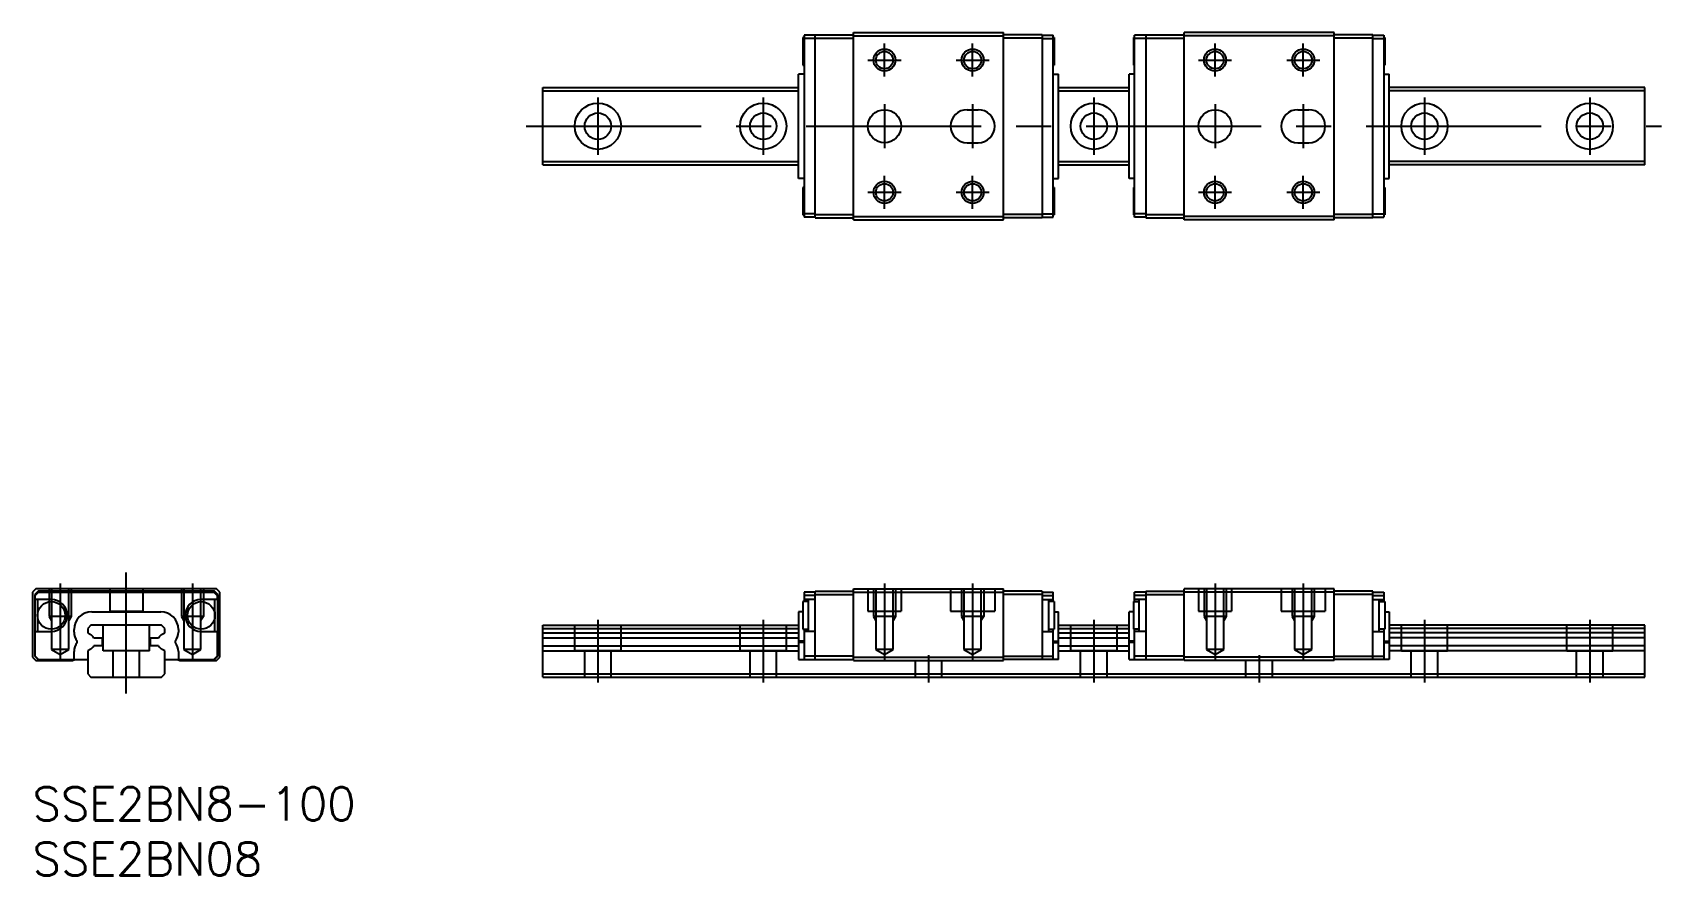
# Model space of a CAD drawing. Extents: x 0 to 148, y -8 to 68.
import ezdxf

# ---------------------------------------------------------------- set-up
doc = ezdxf.new("R2010")
doc.units = 0
doc.header["$LTSCALE"] = 0.5
doc.linetypes.add('CENTER', pattern=[50.8, 31.75, -6.35, 6.35, -6.35])
doc.linetypes.add('DASHED', pattern=[19.05, 12.7, -6.35])
for name, color, linetype in [('MSM_CENTER', 1, 'CENTER'), ('MSM_CONTINUOUS', 7, 'CONTINUOUS'), ('MSM_DASHED', 4, 'DASHED'), ('MSM_NARROW', 5, 'CONTINUOUS'), ('MSM_PART_NUMBER', 7, 'CONTINUOUS')]:
    doc.layers.add(name, color=color, linetype=linetype)
doc.styles.get("Standard").update_dxf_attribs({"font": 'txt.shx', "height": 1, "bigfont": 'bigfont.shx'})

# ---------------------------------------------------------------- blocks, each defined once
blk = doc.blocks.new('*U2')
at = {"layer": 'MSM_PART_NUMBER'}
blk.add_text('SSE2BN8-100', height=3, dxfattribs=at).set_placement((0, -3))
blk = doc.blocks.new('*U3')
at = {"layer": 'MSM_PART_NUMBER'}
blk.add_text('SSE2BN08', height=3, dxfattribs=at).set_placement((0, -8))

msp = doc.modelspace()

# ---------------------------------------------------------------- linework, layer by layer
at = {"layer": 'MSM_CENTER'}
for p, q in [((77.3, 64.5), (77.3, 67.5)), ((85.3, 64.5), (85.3, 67.5)), ((107.3, 64.5), (107.3, 67.5)), ((115.3, 64.5), (115.3, 67.5)), ((75.8, 66), (78.8, 66)), ((83.8, 66), (86.8, 66)), ((105.8, 66), (108.8, 66)), ((113.8, 66), (116.8, 66)), ((51.3, 62.6), (51.3, 57.4)), ((66.3, 62.6), (66.3, 57.4)), ((96.3, 62.6), (96.3, 57.4)), ((126.3, 62.6), (126.3, 57.4)), ((141.3, 62.6), (141.3, 57.4)), ((77.3, 62), (77.3, 58)), ((85.3, 62), (85.3, 58)), ((107.3, 62), (107.3, 58)), ((115.3, 62), (115.3, 58)), ((44.8, 60), (147.8, 60)), ((77.3, 52.5), (77.3, 55.5)), ((85.3, 52.5), (85.3, 55.5)), ((107.3, 52.5), (107.3, 55.5)), ((115.3, 52.5), (115.3, 55.5)), ((75.8, 54), (78.8, 54)), ((83.8, 54), (86.8, 54)), ((105.8, 54), (108.8, 54)), ((113.8, 54), (116.8, 54)), ((8.5, 8.5), (8.5, 19.5)), ((2.5, 18.5), (2.5, 11.55)), ((14.5, 18.5), (14.5, 11.55)), ((77.3, 18.5), (77.3, 11.55)), ((85.3, 18.5), (85.3, 11.55)), ((107.3, 18.5), (107.3, 11.55)), ((115.3, 18.5), (115.3, 11.55)), ((51.3, 15.2), (51.3, 9.5)), ((66.3, 15.2), (66.3, 9.5)), ((96.3, 15.2), (96.3, 9.5)), ((126.3, 15.2), (126.3, 9.5)), ((141.3, 15.2), (141.3, 9.5)), ((81.3, 12), (81.3, 9.5)), ((111.3, 12), (111.3, 9.5))]:
    msp.add_line(p, q, dxfattribs=at)
at = {"layer": 'MSM_CONTINUOUS'}
for p, q in [((69.9, 68.05), (69.9, 65.55)), ((70, 68.05), (69.9, 68.05)), ((70, 68.25), (70, 51.75)), ((71, 68.25), (70, 68.25)), ((71, 51.7), (71, 68.3)), ((71, 68.3), (74.5, 68.3)), ((71, 68), (74.5, 68)), ((74.5, 68.5), (88.1, 68.5)), ((74.5, 51.5), (74.5, 68.5)), ((74.5, 68.2), (88.1, 68.2)), ((88.1, 51.5), (88.1, 68.5)), ((91.6, 68.3), (88.1, 68.3)), ((91.6, 68), (88.1, 68)), ((91.6, 68.3), (91.6, 51.7)), ((91.6, 68.25), (92.6, 68.25)), ((92.6, 51.75), (92.6, 68.25)), ((92.7, 68.05), (92.6, 68.05)), ((92.7, 68.05), (92.7, 65.55)), ((99.9, 68.05), (99.9, 65.55)), ((99.9, 68.05), (100, 68.05)), ((101, 68.25), (100, 68.25)), ((100, 51.75), (100, 68.25)), ((101, 68.3), (101, 51.7)), ((101, 68.3), (104.5, 68.3)), ((101, 68), (104.5, 68)), ((104.5, 51.5), (104.5, 68.5)), ((118.1, 68.5), (104.5, 68.5)), ((118.1, 68.2), (104.5, 68.2)), ((118.1, 51.5), (118.1, 68.5)), ((121.6, 68.3), (118.1, 68.3)), ((121.6, 68), (118.1, 68)), ((121.6, 51.7), (121.6, 68.3)), ((121.6, 68.25), (122.6, 68.25)), ((122.6, 68.25), (122.6, 51.75)), ((122.6, 68.05), (122.7, 68.05)), ((122.7, 68.05), (122.7, 65.55)), ((71, 67.95), (70, 67.95)), ((91.6, 67.95), (92.6, 67.95)), ((101, 67.95), (100, 67.95)), ((121.6, 67.95), (122.6, 67.95)), ((69.9, 65.55), (70, 65.55)), ((92.6, 65.55), (92.7, 65.55)), ((100, 65.55), (99.9, 65.55)), ((122.7, 65.55), (122.6, 65.55)), ((70, 64.73), (69.5, 64.73)), ((69.5, 55.27), (69.5, 64.73)), ((92.6, 64.73), (93.1, 64.73)), ((93.1, 55.27), (93.1, 64.73)), ((100, 64.73), (99.5, 64.73)), ((99.5, 55.27), (99.5, 64.73)), ((122.6, 64.73), (123.1, 64.73)), ((123.1, 55.27), (123.1, 64.73)), ((46.3, 63.5), (69.5, 63.5)), ((46.3, 56.5), (46.3, 63.5)), ((46.3, 63.2), (69.5, 63.2)), ((93.1, 63.5), (99.5, 63.5)), ((93.1, 63.2), (99.5, 63.2)), ((146.3, 63.5), (123.1, 63.5)), ((146.3, 63.2), (123.1, 63.2)), ((146.3, 56.5), (146.3, 63.5)), ((84.8, 61.5), (85.8, 61.5)), ((114.8, 61.5), (115.8, 61.5)), ((84.8, 58.5), (85.8, 58.5)), ((114.8, 58.5), (115.8, 58.5)), ((46.3, 56.8), (69.5, 56.8)), ((46.3, 56.5), (69.5, 56.5)), ((93.1, 56.8), (99.5, 56.8)), ((93.1, 56.5), (99.5, 56.5)), ((146.3, 56.8), (123.1, 56.8)), ((146.3, 56.5), (123.1, 56.5)), ((70, 55.27), (69.5, 55.27)), ((92.6, 55.27), (93.1, 55.27)), ((100, 55.27), (99.5, 55.27)), ((122.6, 55.27), (123.1, 55.27)), ((69.9, 54.45), (69.9, 51.95)), ((70, 54.45), (69.9, 54.45)), ((92.7, 54.45), (92.6, 54.45)), ((92.7, 54.45), (92.7, 51.95)), ((99.9, 54.45), (99.9, 51.95)), ((99.9, 54.45), (100, 54.45)), ((122.6, 54.45), (122.7, 54.45)), ((122.7, 54.45), (122.7, 51.95)), ((69.9, 51.95), (70, 51.95)), ((71, 52.05), (70, 52.05)), ((71, 51.75), (70, 51.75)), ((71, 52), (74.5, 52)), ((74.5, 51.8), (88.1, 51.8)), ((91.6, 52), (88.1, 52)), ((91.6, 52.05), (92.6, 52.05)), ((91.6, 51.75), (92.6, 51.75)), ((92.6, 51.95), (92.7, 51.95)), ((100, 51.95), (99.9, 51.95)), ((101, 52.05), (100, 52.05)), ((101, 51.75), (100, 51.75)), ((101, 52), (104.5, 52)), ((118.1, 51.8), (104.5, 51.8)), ((121.6, 52), (118.1, 52)), ((121.6, 52.05), (122.6, 52.05)), ((121.6, 51.75), (122.6, 51.75)), ((122.7, 51.95), (122.6, 51.95)), ((71, 51.7), (74.5, 51.7)), ((74.5, 51.5), (88.1, 51.5)), ((91.6, 51.7), (88.1, 51.7)), ((101, 51.7), (104.5, 51.7)), ((118.1, 51.5), (104.5, 51.5)), ((121.6, 51.7), (118.1, 51.7)), ((0.3, 18), (0, 17.7)), ((0.5, 17.8), (0.2, 17.5)), ((16.7, 18), (0.3, 18)), ((16.5, 17.8), (0.5, 17.8)), ((16.8, 17.5), (16.5, 17.8)), ((17, 17.7), (16.7, 18)), ((71, 11.6), (71, 17.8)), ((71, 17.8), (74.5, 17.8)), ((74.5, 18), (88.1, 18)), ((74.5, 11.5), (74.5, 18)), ((88.1, 11.5), (88.1, 18)), ((91.6, 17.8), (88.1, 17.8)), ((91.6, 17.8), (91.6, 11.6)), ((101, 17.8), (101, 11.6)), ((101, 17.8), (104.5, 17.8)), ((104.5, 11.5), (104.5, 18)), ((118.1, 18), (104.5, 18)), ((118.1, 11.5), (118.1, 18)), ((121.6, 17.8), (118.1, 17.8)), ((121.6, 11.6), (121.6, 17.8)), ((0, 17.7), (0, 11.8)), ((0.2, 17.5), (0.2, 11.9)), ((0.25, 17.4), (0.55, 17.7)), ((0.25, 17.05), (0.25, 17.4)), ((1.7, 17.05), (0.25, 17.05)), ((0.45, 17.05), (0.45, 14.15)), ((0.55, 17.7), (16.45, 17.7)), ((16.75, 17.05), (15.3, 17.05)), ((16.45, 17.7), (16.75, 17.4)), ((16.55, 14.15), (16.55, 17.05)), ((16.75, 17.4), (16.75, 17.05)), ((16.8, 11.9), (16.8, 17.5)), ((17, 11.8), (17, 17.7)), ((70.4, 16.85), (69.9, 16.85)), ((69.9, 16.85), (69.9, 14.35)), ((70, 17.7), (70, 16.85)), ((71, 17.7), (70, 17.7)), ((71, 17.4), (70, 17.4)), ((71, 17.05), (70, 17.05)), ((70.4, 14.15), (70.4, 17.05)), ((71, 17.5), (74.5, 17.5)), ((74.5, 17.7), (88.1, 17.7)), ((91.6, 17.5), (88.1, 17.5)), ((91.6, 17.7), (92.6, 17.7)), ((91.6, 17.4), (92.6, 17.4)), ((91.6, 17.05), (92.6, 17.05)), ((92.2, 14.15), (92.2, 17.05)), ((92.7, 16.85), (92.2, 16.85)), ((92.6, 16.85), (92.6, 17.7)), ((92.7, 16.85), (92.7, 14.35)), ((99.9, 16.85), (100.4, 16.85)), ((99.9, 16.85), (99.9, 14.35)), ((100, 16.85), (100, 17.7)), ((101, 17.7), (100, 17.7)), ((101, 17.4), (100, 17.4)), ((101, 17.05), (100, 17.05)), ((100.4, 14.15), (100.4, 17.05)), ((101, 17.5), (104.5, 17.5)), ((118.1, 17.7), (104.5, 17.7)), ((121.6, 17.5), (118.1, 17.5)), ((121.6, 17.7), (122.6, 17.7)), ((121.6, 17.4), (122.6, 17.4)), ((121.6, 17.05), (122.6, 17.05)), ((122.2, 14.15), (122.2, 17.05)), ((122.2, 16.85), (122.7, 16.85)), ((122.6, 17.7), (122.6, 16.85)), ((122.7, 16.85), (122.7, 14.35)), ((5.37, 15.93), (11.63, 15.93)), ((69.9, 15.93), (69.5, 15.93)), ((69.5, 15.93), (69.5, 11.6)), ((92.7, 15.93), (93.1, 15.93)), ((93.1, 11.6), (93.1, 15.93)), ((99.5, 11.6), (99.5, 15.93)), ((99.9, 15.93), (99.5, 15.93)), ((122.7, 15.93), (123.1, 15.93)), ((123.1, 15.93), (123.1, 11.6)), ((0.25, 14.15), (1.7, 14.15)), ((0.25, 11.9), (0.25, 14.15)), ((3.77, 14.07), (3.77, 14.33)), ((5.3, 14.7), (5, 14.4)), ((5, 14.4), (5, 14.03)), ((5, 14.03), (5.23, 13.9)), ((11.7, 14.7), (5.3, 14.7)), ((5.57, 13.55), (6.3, 13.55)), ((6.3, 13.55), (6.3, 12.85)), ((10.7, 12.85), (10.7, 13.55)), ((10.7, 13.55), (11.43, 13.55)), ((12, 14.4), (11.7, 14.7)), ((11.77, 13.9), (12, 14.03)), ((12, 14.03), (12, 14.4)), ((13.23, 14.33), (13.23, 14.07)), ((15.3, 14.15), (16.75, 14.15)), ((16.75, 14.15), (16.75, 11.9)), ((46.3, 14.7), (69.5, 14.7)), ((46.3, 10), (46.3, 14.7)), ((46.3, 14.4), (69.5, 14.4)), ((46.3, 14.03), (69.5, 14.03)), ((46.3, 13.55), (69.5, 13.55)), ((69.9, 14.35), (70.4, 14.35)), ((70, 14.35), (70, 11.6)), ((71, 14.15), (70, 14.15)), ((91.6, 14.15), (92.6, 14.15)), ((92.2, 14.35), (92.7, 14.35)), ((92.6, 11.6), (92.6, 14.35)), ((93.1, 14.7), (99.5, 14.7)), ((93.1, 14.4), (99.5, 14.4)), ((93.1, 14.03), (99.5, 14.03)), ((93.1, 13.55), (99.5, 13.55)), ((100.4, 14.35), (99.9, 14.35)), ((100, 11.6), (100, 14.35)), ((101, 14.15), (100, 14.15)), ((121.6, 14.15), (122.6, 14.15)), ((122.7, 14.35), (122.2, 14.35)), ((122.6, 14.35), (122.6, 11.6)), ((146.3, 14.7), (123.1, 14.7)), ((146.3, 14.4), (123.1, 14.4)), ((146.3, 14.03), (123.1, 14.03)), ((146.3, 13.55), (123.1, 13.55)), ((146.3, 10), (146.3, 14.7)), ((0.2, 11.9), (0.5, 11.6)), ((0.55, 11.6), (0.25, 11.9)), ((3.77, 11.6), (3.77, 12.33)), ((4.05, 13.13), (4.05, 13.27)), ((5.23, 12.5), (5, 12.37)), ((5, 12.37), (5, 10.3)), ((6.3, 12.85), (5.57, 12.85)), ((11.43, 12.85), (10.7, 12.85)), ((12, 12.37), (11.77, 12.5)), ((12, 10.3), (12, 12.37)), ((12.95, 13.27), (12.95, 13.13)), ((13.23, 12.33), (13.23, 11.6)), ((16.75, 11.9), (16.45, 11.6)), ((16.5, 11.6), (16.8, 11.9)), ((46.3, 12.85), (69.5, 12.85)), ((46.3, 12.37), (69.5, 12.37)), ((70, 13.27), (69.5, 13.27)), ((70, 13.13), (69.5, 13.13)), ((74.5, 11.9), (70, 11.9)), ((88.1, 11.9), (92.6, 11.9)), ((92.6, 13.27), (93.1, 13.27)), ((92.6, 13.13), (93.1, 13.13)), ((93.1, 12.85), (99.5, 12.85)), ((93.1, 12.37), (99.5, 12.37)), ((100, 13.27), (99.5, 13.27)), ((100, 13.13), (99.5, 13.13)), ((104.5, 11.9), (100, 11.9)), ((118.1, 11.9), (122.6, 11.9)), ((122.6, 13.27), (123.1, 13.27)), ((122.6, 13.13), (123.1, 13.13)), ((146.3, 12.85), (123.1, 12.85)), ((146.3, 12.37), (123.1, 12.37)), ((0, 11.8), (0.3, 11.5)), ((0.3, 11.5), (3.63, 11.5)), ((0.5, 11.6), (5, 11.6)), ((3.63, 11.5), (3.84, 11.6)), ((12, 11.6), (16.5, 11.6)), ((13.16, 11.6), (13.37, 11.5)), ((13.37, 11.5), (16.7, 11.5)), ((16.7, 11.5), (17, 11.8)), ((69.5, 11.6), (74.45, 11.6)), ((74.45, 11.6), (74.45, 11.65)), ((74.45, 11.65), (74.5, 11.65)), ((74.5, 11.8), (88.1, 11.8)), ((74.5, 11.5), (88.1, 11.5)), ((88.15, 11.65), (88.1, 11.65)), ((88.15, 11.65), (88.15, 11.6)), ((93.1, 11.6), (88.15, 11.6)), ((99.5, 11.6), (104.45, 11.6)), ((104.45, 11.65), (104.5, 11.65)), ((104.45, 11.65), (104.45, 11.6)), ((118.1, 11.8), (104.5, 11.8)), ((118.1, 11.5), (104.5, 11.5)), ((118.15, 11.65), (118.1, 11.65)), ((118.15, 11.6), (118.15, 11.65)), ((123.1, 11.6), (118.15, 11.6)), ((5, 10.3), (5.3, 10)), ((5.3, 10), (11.7, 10)), ((11.7, 10), (12, 10.3)), ((46.3, 10.3), (146.3, 10.3)), ((46.3, 10), (146.3, 10))]:
    msp.add_line(p, q, dxfattribs=at)
for centre, radius in [((77.3, 66), 0.784), ((85.3, 66), 0.784), ((107.3, 66), 0.784), ((115.3, 66), 0.784), ((51.3, 60), 2.1), ((66.3, 60), 2.1), ((96.3, 60), 2.1), ((126.3, 60), 2.1), ((141.3, 60), 2.1), ((51.3, 60), 1.2), ((66.3, 60), 1.2), ((77.3, 60), 1.5), ((96.3, 60), 1.2), ((107.3, 60), 1.5), ((126.3, 60), 1.2), ((141.3, 60), 1.2), ((77.3, 54), 0.784), ((85.3, 54), 0.784), ((107.3, 54), 0.784), ((115.3, 54), 0.784), ((1.7, 15.6), 1.25), ((15.3, 15.6), 1.25)]:
    msp.add_circle(centre, radius, dxfattribs=at)
for centre, radius, start, end in [((84.8, 60), 1.5, 90, 270), ((85.8, 60), 1.5, 270, 90), ((114.8, 60), 1.5, 90, 270), ((115.8, 60), 1.5, 270, 90), ((1.7, 15.6), 1.45, 270, 90), ((15.3, 15.6), 1.45, 90, 270), ((5.37, 14.33), 1.6, 90, 180), ((11.63, 14.33), 1.6, 0, 90), ((5.07, 14.07), 1.3, 180, 217.958), ((4.79, 13.14), 0.875, 27.7195, 60.0003), ((12.21, 13.14), 0.875, 119.9997, 152.2805), ((11.93, 14.07), 1.3, 322.042, 0), ((5.07, 12.33), 1.3, 142.042, 180), ((4.79, 13.26), 0.875, 299.9997, 332.2805), ((12.21, 13.26), 0.875, 207.7195, 240.0003), ((11.93, 12.33), 1.3, 0, 37.958)]:
    msp.add_arc(centre, radius, start, end, dxfattribs=at)
at = {"layer": 'MSM_DASHED'}
for p, q in [((1.5, 18), (1.5, 15.5)), ((1.72, 18), (1.72, 12.5)), ((3.28, 12.5), (3.28, 18)), ((3.5, 18), (3.5, 15.5)), ((7, 18), (7, 16)), ((10, 18), (10, 16)), ((13.5, 18), (13.5, 15.5)), ((13.72, 18), (13.72, 12.5)), ((15.28, 12.5), (15.28, 18)), ((15.5, 18), (15.5, 15.5)), ((75.8, 18), (75.8, 16)), ((76.3, 18), (76.3, 15.5)), ((76.51, 18), (76.51, 12.5)), ((78.08, 12.5), (78.08, 18)), ((78.3, 18), (78.3, 15.5)), ((78.8, 18), (78.8, 16)), ((83.3, 18), (83.3, 16)), ((84.3, 18), (84.3, 15.5)), ((84.51, 18), (84.51, 12.5)), ((86.08, 12.5), (86.08, 18)), ((86.3, 18), (86.3, 15.5)), ((87.3, 18), (87.3, 16)), ((105.8, 18), (105.8, 16)), ((106.3, 18), (106.3, 15.5)), ((106.51, 18), (106.51, 12.5)), ((108.08, 12.5), (108.08, 18)), ((108.3, 18), (108.3, 15.5)), ((108.8, 18), (108.8, 16)), ((113.3, 18), (113.3, 16)), ((114.3, 18), (114.3, 15.5)), ((114.51, 18), (114.51, 12.5)), ((116.08, 12.5), (116.08, 18)), ((116.3, 18), (116.3, 15.5)), ((117.3, 18), (117.3, 16)), ((1.5, 15.5), (1.72, 15.13)), ((3.5, 15.5), (1.5, 15.5)), ((3.5, 15.5), (3.28, 15.13)), ((7, 16), (10, 16)), ((13.5, 15.5), (13.72, 15.13)), ((15.5, 15.5), (13.5, 15.5)), ((15.5, 15.5), (15.28, 15.13)), ((75.8, 16), (78.8, 16)), ((76.3, 15.5), (76.51, 15.13)), ((78.3, 15.5), (76.3, 15.5)), ((78.3, 15.5), (78.08, 15.13)), ((83.3, 16), (87.3, 16)), ((84.3, 15.5), (84.51, 15.13)), ((86.3, 15.5), (84.3, 15.5)), ((86.3, 15.5), (86.08, 15.13)), ((105.8, 16), (108.8, 16)), ((106.3, 15.5), (106.51, 15.13)), ((108.3, 15.5), (106.3, 15.5)), ((108.3, 15.5), (108.08, 15.13)), ((113.3, 16), (117.3, 16)), ((114.3, 15.5), (114.51, 15.13)), ((116.3, 15.5), (114.3, 15.5)), ((116.3, 15.5), (116.08, 15.13)), ((6.4, 12.4), (6.4, 14.7)), ((10.6, 12.4), (10.6, 14.7)), ((49.2, 12.4), (49.2, 14.7)), ((53.4, 12.4), (53.4, 14.7)), ((64.2, 12.4), (64.2, 14.7)), ((68.4, 12.4), (68.4, 14.7)), ((94.2, 12.4), (94.2, 14.7)), ((98.4, 12.4), (98.4, 14.7)), ((124.2, 12.4), (124.2, 14.7)), ((128.4, 12.4), (128.4, 14.7)), ((139.2, 12.4), (139.2, 14.7)), ((143.4, 12.4), (143.4, 14.7)), ((1.72, 12.5), (2.5, 12.05)), ((3.28, 12.5), (1.72, 12.5)), ((2.5, 12.05), (3.28, 12.5)), ((10.6, 12.4), (6.4, 12.4)), ((7.3, 10), (7.3, 12.4)), ((9.7, 10), (9.7, 12.4)), ((13.72, 12.5), (14.5, 12.05)), ((15.28, 12.5), (13.72, 12.5)), ((14.5, 12.05), (15.28, 12.5)), ((53.4, 12.4), (49.2, 12.4)), ((50.1, 10), (50.1, 12.4)), ((52.5, 10), (52.5, 12.4)), ((68.4, 12.4), (64.2, 12.4)), ((65.1, 10), (65.1, 12.4)), ((67.5, 10), (67.5, 12.4)), ((76.51, 12.5), (77.3, 12.05)), ((78.08, 12.5), (76.51, 12.5)), ((77.3, 12.05), (78.08, 12.5)), ((84.51, 12.5), (85.3, 12.05)), ((86.08, 12.5), (84.51, 12.5)), ((85.3, 12.05), (86.08, 12.5)), ((98.4, 12.4), (94.2, 12.4)), ((95.1, 10), (95.1, 12.4)), ((97.5, 10), (97.5, 12.4)), ((106.51, 12.5), (107.3, 12.05)), ((108.08, 12.5), (106.51, 12.5)), ((107.3, 12.05), (108.08, 12.5)), ((114.51, 12.5), (115.3, 12.05)), ((116.08, 12.5), (114.51, 12.5)), ((115.3, 12.05), (116.08, 12.5)), ((124.2, 12.4), (128.4, 12.4)), ((125.1, 10), (125.1, 12.4)), ((127.5, 10), (127.5, 12.4)), ((139.2, 12.4), (143.4, 12.4)), ((140.1, 10), (140.1, 12.4)), ((142.5, 10), (142.5, 12.4)), ((80.1, 10), (80.1, 11.5)), ((82.5, 10), (82.5, 11.5)), ((110.1, 10), (110.1, 11.5)), ((112.5, 10), (112.5, 11.5))]:
    msp.add_line(p, q, dxfattribs=at)
at = {"layer": 'MSM_NARROW'}
for centre in [(77.3, 66), (85.3, 66), (107.3, 66), (115.3, 66), (77.3, 54), (85.3, 54), (107.3, 54), (115.3, 54)]:
    msp.add_circle(centre, 1, dxfattribs=at)

# ---------------------------------------------------------------- block references
at = {"layer": 'MSM_CONTINUOUS'}
for name in ['*U2', '*U3']:
    msp.add_blockref(name, (0, 0), dxfattribs=at)

doc.saveas('drawing.dxf')
